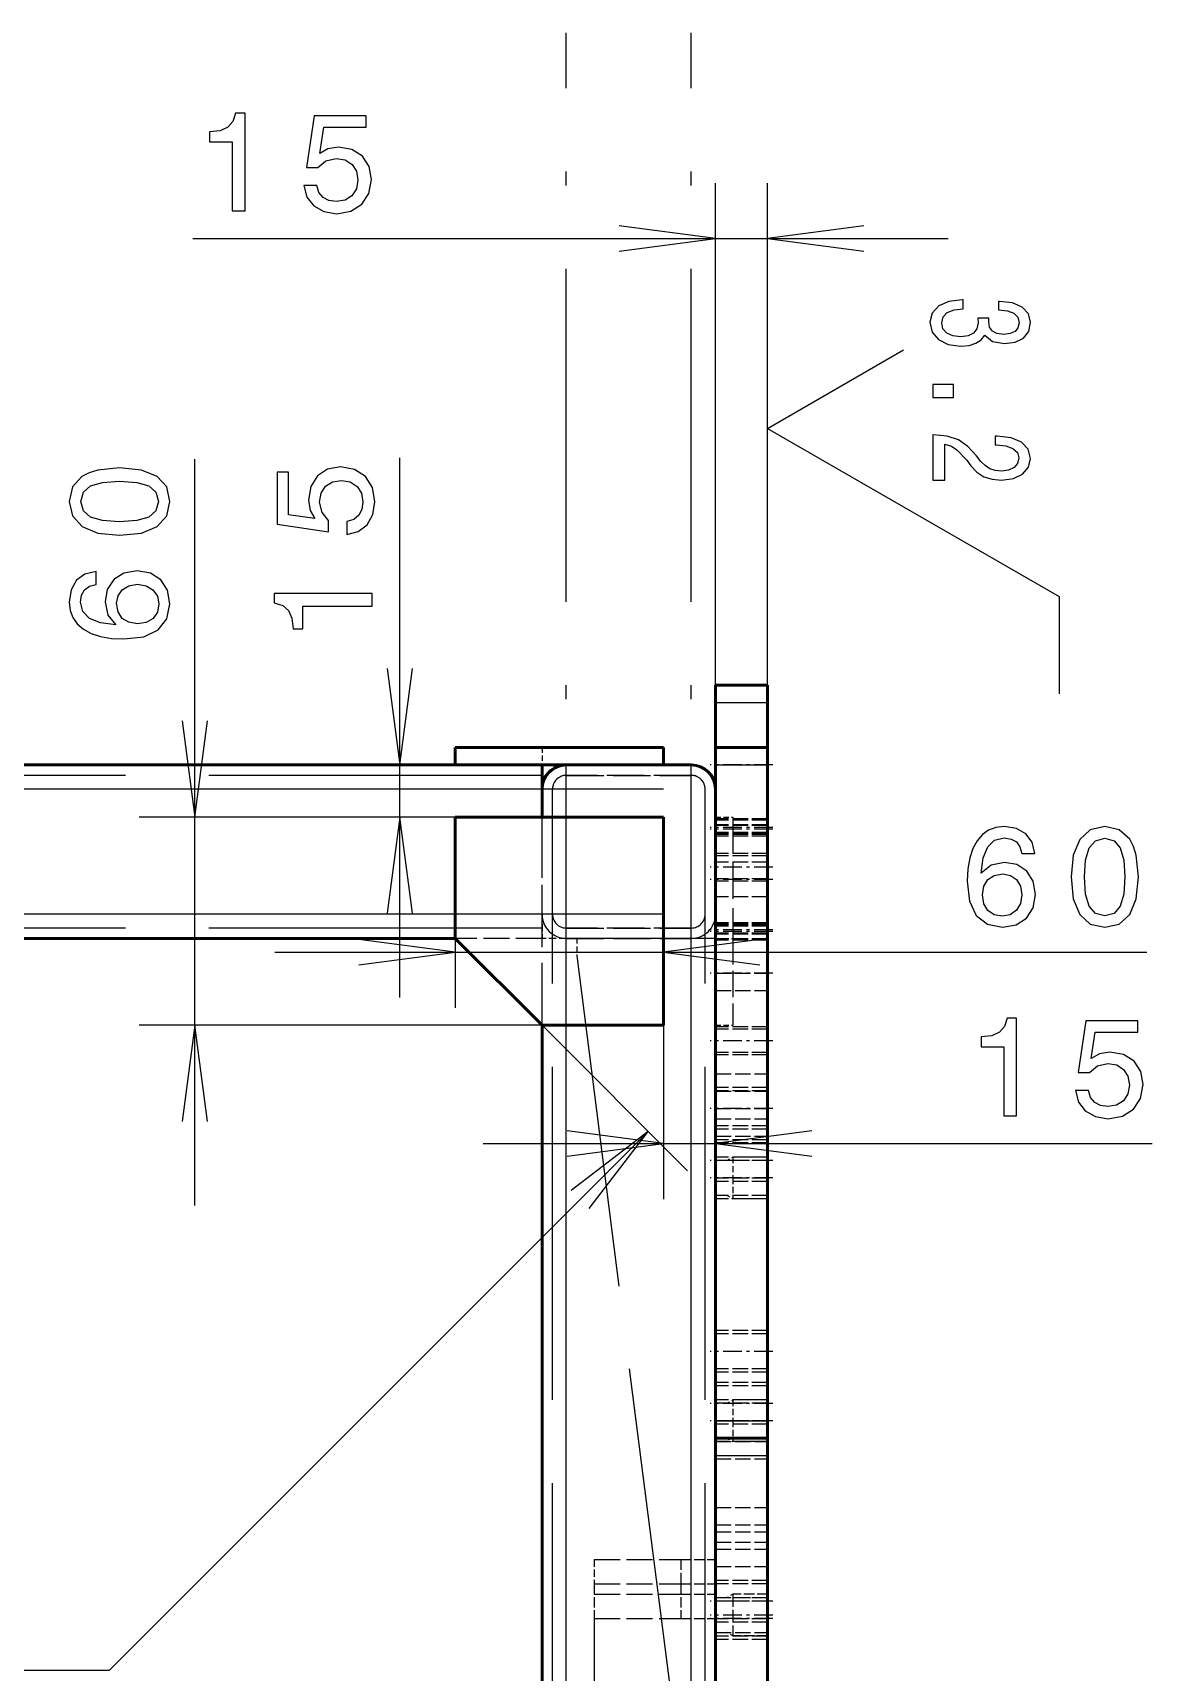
# Model space of a CAD drawing. Extents: x 0 to 1189, y 0 to 841.
# Drawn here: x 1026.9 to 1067.2, y 670.5 to 729.6 of the extents above; entities that cross this region are included whole.
import ezdxf

# ---------------------------------------------------------------- set-up
doc = ezdxf.new("R2010")
doc.units = 0
doc.linetypes.add('DASHDOT', pattern=[18.5, 12, -3, 0.5, -3])
doc.linetypes.add('DASHED', pattern=[15, 12, -3])

msp = doc.modelspace()

# ---------------------------------------------------------------- linework, layer by layer
at = {"color": 7, "linetype": 'DASHDOT', "lineweight": 25}
for p, q in [((1046.096, 413.094), (1046.096, 729.594)), ((1050.596, 413.094), (1050.596, 729.594)), ((1049.596, 702.344), (997.096, 702.344)), ((1049.596, 697.844), (997.096, 697.844))]:
    msp.add_line(p, q, dxfattribs=at)
at = {"color": 7, "lineweight": 25}
for p, q in [((1051.471, 436.969), (1051.471, 724.179)), ((1053.346, 436.969), (1053.346, 724.179)), ((1032.637, 722.179), (1059.846, 722.179)), ((1053.346, 715.344), (1058.246, 718.173)), ((1053.346, 715.344), (1063.846, 709.282)), ((1032.714, 687.344), (1032.714, 714.231)), ((1040.102, 694.844), (1040.102, 714.285)), ((1063.846, 709.282), (1063.846, 705.782)), ((1051.471, 705.469), (1053.346, 705.469)), ((1046.096, 701.344), (1046.096, 703.219)), ((1050.596, 439.469), (1050.596, 703.219)), ((1051.471, 703.219), (1053.346, 703.219)), ((1045.221, 702.344), (1001.471, 702.344)), ((1042.096, 701.344), (1030.714, 701.344)), ((1042.096, 701.344), (1038.102, 701.344)), ((1042.096, 697.844), (1004.596, 697.844)), ((1042.096, 696.969), (1042.096, 694.474)), ((1035.596, 696.474), (1067.013, 696.474)), ((1045.221, 693.844), (1030.714, 693.844)), ((1045.221, 693.844), (1050.465, 688.601)), ((1046.096, 577.594), (1046.096, 693.844)), ((1049.596, 693.844), (1049.596, 687.577)), ((1051.471, 689.094), (1051.471, 691.577)), ((1049.05, 690.015), (1029.631, 670.596)), ((1043.096, 689.577), (1067.202, 689.577)), ((1051.471, 679.594), (1053.346, 679.594)), ((1051.471, 678.344), (1053.346, 678.344)), ((1047.096, 672.469), (1047.096, 405.963)), ((1029.631, 670.596), (1013.073, 670.596))]:
    msp.add_line(p, q, dxfattribs=at)
at = {"color": 7, "lineweight": 50}
for p, q in [((1051.471, 706.094), (1051.471, 705.469)), ((1051.471, 706.094), (1053.346, 706.094)), ((1053.346, 706.094), (1053.346, 705.469)), ((1051.471, 703.844), (1051.471, 705.469)), ((1053.346, 703.844), (1053.346, 705.469)), ((1042.096, 703.844), (1042.096, 703.219)), ((1049.596, 703.844), (1042.096, 703.844)), ((1049.596, 703.844), (1049.596, 703.219)), ((1051.471, 703.844), (1051.471, 703.219)), ((1051.471, 703.844), (1053.346, 703.844)), ((1053.346, 703.844), (1053.346, 703.219)), ((1045.221, 703.219), (1001.471, 703.219)), ((1049.596, 703.219), (1042.096, 703.219)), ((1045.221, 703.219), (1045.221, 702.344)), ((1046.096, 703.219), (1050.596, 703.219)), ((1046.096, 703.219), (1050.596, 703.219)), ((1050.596, 703.219), (1049.596, 703.219)), ((1051.471, 703.219), (1051.471, 679.594)), ((1053.346, 703.219), (1053.346, 679.594)), ((1045.221, 701.344), (1045.221, 702.344)), ((1045.221, 701.344), (1045.221, 702.344)), ((1045.221, 701.344), (1045.221, 702.344)), ((1042.096, 701.344), (1049.596, 701.344)), ((1042.096, 696.969), (1042.096, 701.344)), ((1049.596, 701.344), (1049.596, 693.844)), ((1042.096, 696.969), (1004.596, 696.969)), ((1045.221, 693.844), (1042.096, 696.969)), ((1045.221, 577.594), (1045.221, 693.844)), ((1049.596, 693.844), (1045.221, 693.844)), ((1051.471, 679.594), (1051.471, 678.969)), ((1053.346, 679.594), (1053.346, 678.969)), ((1051.471, 562.844), (1051.471, 678.969)), ((1051.471, 678.969), (1051.471, 678.344)), ((1051.471, 678.969), (1053.346, 678.969)), ((1053.346, 678.969), (1053.346, 678.344)), ((1051.471, 678.344), (1051.471, 659.469)), ((1053.346, 678.344), (1053.346, 659.469))]:
    msp.add_line(p, q, dxfattribs=at)
at = {"color": 7, "linetype": 'DASHED', "lineweight": 25, "ltscale": 0.046875}
for p, q in [((1051.471, 705.469), (1053.346, 705.469)), ((1051.471, 703.219), (1053.346, 703.219)), ((1051.471, 703.219), (1053.346, 703.219)), ((1051.471, 703.219), (1053.346, 703.219)), ((1053.346, 701.282), (1051.471, 701.282)), ((1053.346, 701.282), (1051.471, 701.282)), ((1053.346, 701.282), (1051.471, 701.282)), ((1053.346, 701.282), (1051.471, 701.282)), ((1053.346, 701.282), (1051.471, 701.282)), ((1053.346, 701.228), (1051.471, 701.228)), ((1053.346, 701.228), (1051.471, 701.228)), ((1053.346, 701.063), (1051.471, 701.063)), ((1053.346, 701.063), (1051.471, 701.063)), ((1053.346, 701.063), (1051.471, 701.063)), ((1053.346, 701.063), (1051.471, 701.063)), ((1053.346, 701.063), (1051.471, 701.063)), ((1053.346, 701.063), (1051.471, 701.063)), ((1053.346, 701.063), (1051.471, 701.063)), ((1053.346, 701.063), (1051.471, 701.063)), ((1053.346, 701.063), (1051.471, 701.063)), ((1053.346, 701.063), (1051.471, 701.063)), ((1053.346, 701.033), (1051.471, 701.033)), ((1053.346, 701.033), (1051.471, 701.033)), ((1053.346, 701.033), (1051.471, 701.033)), ((1053.346, 701.033), (1051.471, 701.033)), ((1053.346, 700.781), (1051.471, 700.781)), ((1053.346, 700.781), (1051.471, 700.781)), ((1053.346, 700.781), (1051.471, 700.781)), ((1053.346, 700.781), (1051.471, 700.781)), ((1053.346, 700.751), (1051.471, 700.751)), ((1053.346, 700.751), (1051.471, 700.751)), ((1053.346, 700.751), (1051.471, 700.751)), ((1053.346, 700.751), (1051.471, 700.751)), ((1053.346, 700.751), (1051.471, 700.751)), ((1053.346, 700.751), (1051.471, 700.751)), ((1053.346, 700.751), (1051.471, 700.751)), ((1053.346, 700.751), (1051.471, 700.751)), ((1053.346, 700.751), (1051.471, 700.751)), ((1053.346, 700.751), (1051.471, 700.751)), ((1053.346, 700.711), (1051.471, 700.711)), ((1053.346, 700.711), (1051.471, 700.711)), ((1053.346, 700.657), (1051.471, 700.657)), ((1053.346, 700.657), (1051.471, 700.657)), ((1053.346, 700.657), (1051.471, 700.657)), ((1053.346, 700.657), (1051.471, 700.657)), ((1053.346, 700.657), (1051.471, 700.657)), ((1053.346, 700.032), (1051.471, 700.032)), ((1053.346, 700.032), (1051.471, 700.032)), ((1053.346, 700.032), (1051.471, 700.032)), ((1053.346, 700.032), (1051.471, 700.032)), ((1053.346, 699.947), (1051.471, 699.947)), ((1053.346, 699.947), (1051.471, 699.947)), ((1053.346, 699.719), (1051.471, 699.719)), ((1053.346, 699.719), (1051.471, 699.719)), ((1053.346, 699.116), (1051.471, 699.116)), ((1053.346, 699.116), (1051.471, 699.116)), ((1053.346, 699.032), (1051.471, 699.032)), ((1053.346, 699.032), (1051.471, 699.032)), ((1053.346, 699.032), (1051.471, 699.032)), ((1053.346, 699.032), (1051.471, 699.032)), ((1053.346, 698.469), (1051.471, 698.469)), ((1053.346, 698.469), (1051.471, 698.469)), ((1053.346, 697.532), (1051.471, 697.532)), ((1053.346, 697.532), (1051.471, 697.532)), ((1053.346, 697.532), (1051.471, 697.532)), ((1053.346, 697.532), (1051.471, 697.532)), ((1053.346, 697.532), (1051.471, 697.532)), ((1053.346, 697.478), (1051.471, 697.478)), ((1053.346, 697.478), (1051.471, 697.478)), ((1053.346, 697.438), (1051.471, 697.438)), ((1053.346, 697.438), (1051.471, 697.438)), ((1053.346, 697.438), (1051.471, 697.438)), ((1053.346, 697.438), (1051.471, 697.438)), ((1053.346, 697.438), (1051.471, 697.438)), ((1053.346, 697.438), (1051.471, 697.438)), ((1053.346, 697.438), (1051.471, 697.438)), ((1053.346, 697.438), (1051.471, 697.438)), ((1053.346, 697.438), (1051.471, 697.438)), ((1053.346, 697.438), (1051.471, 697.438)), ((1053.346, 697.408), (1051.471, 697.408)), ((1053.346, 697.408), (1051.471, 697.408)), ((1053.346, 697.408), (1051.471, 697.408)), ((1053.346, 697.408), (1051.471, 697.408)), ((1053.346, 697.156), (1051.471, 697.156)), ((1053.346, 697.156), (1051.471, 697.156)), ((1053.346, 697.156), (1051.471, 697.156)), ((1053.346, 697.156), (1051.471, 697.156)), ((1053.346, 697.126), (1051.471, 697.126)), ((1053.346, 697.126), (1051.471, 697.126)), ((1053.346, 697.126), (1051.471, 697.126)), ((1053.346, 697.126), (1051.471, 697.126)), ((1053.346, 697.126), (1051.471, 697.126)), ((1053.346, 697.126), (1051.471, 697.126)), ((1053.346, 697.126), (1051.471, 697.126)), ((1053.346, 697.126), (1051.471, 697.126)), ((1053.346, 697.126), (1051.471, 697.126)), ((1053.346, 697.126), (1051.471, 697.126)), ((1053.346, 696.961), (1051.471, 696.961)), ((1053.346, 696.961), (1051.471, 696.961)), ((1053.346, 696.907), (1051.471, 696.907)), ((1053.346, 696.907), (1051.471, 696.907)), ((1053.346, 696.907), (1051.471, 696.907)), ((1053.346, 696.907), (1051.471, 696.907)), ((1053.346, 696.907), (1051.471, 696.907)), ((1051.471, 695.719), (1053.346, 695.719)), ((1051.471, 695.719), (1053.346, 695.719)), ((1051.471, 695.094), (1053.346, 695.094)), ((1053.346, 693.782), (1051.471, 693.782)), ((1053.346, 693.782), (1051.471, 693.782)), ((1053.346, 693.782), (1051.471, 693.782)), ((1053.346, 693.782), (1051.471, 693.782)), ((1053.346, 693.697), (1051.471, 693.697)), ((1053.346, 693.697), (1051.471, 693.697)), ((1053.346, 692.866), (1051.471, 692.866)), ((1053.346, 692.866), (1051.471, 692.866)), ((1053.346, 692.782), (1051.471, 692.782)), ((1053.346, 692.782), (1051.471, 692.782)), ((1053.346, 692.782), (1051.471, 692.782)), ((1053.346, 692.782), (1051.471, 692.782)), ((1051.471, 692.094), (1053.346, 692.094)), ((1053.346, 691.594), (1051.471, 691.594)), ((1053.346, 691.594), (1051.471, 691.594)), ((1053.346, 691.594), (1051.471, 691.594)), ((1053.346, 691.476), (1051.471, 691.476)), ((1053.346, 691.476), (1051.471, 691.476)), ((1051.471, 691.469), (1053.346, 691.469)), ((1051.471, 691.469), (1053.346, 691.469)), ((1051.471, 691.469), (1053.346, 691.469)), ((1051.471, 690.844), (1053.346, 690.844)), ((1051.471, 690.844), (1053.346, 690.844)), ((1051.471, 690.469), (1053.346, 690.469)), ((1051.471, 690.469), (1053.346, 690.469)), ((1053.346, 690.213), (1051.471, 690.213)), ((1053.346, 690.213), (1051.471, 690.213)), ((1053.346, 690.094), (1051.471, 690.094)), ((1053.346, 690.094), (1051.471, 690.094)), ((1053.346, 690.094), (1051.471, 690.094)), ((1051.471, 689.844), (1053.346, 689.844)), ((1053.346, 689.719), (1051.471, 689.719)), ((1053.346, 689.719), (1051.471, 689.719)), ((1053.346, 689.719), (1051.471, 689.719)), ((1053.346, 689.601), (1051.471, 689.601)), ((1053.346, 689.601), (1051.471, 689.601)), ((1053.346, 689.094), (1051.471, 689.094)), ((1053.346, 688.976), (1051.471, 688.976)), ((1053.346, 688.976), (1051.471, 688.976)), ((1053.346, 688.338), (1051.471, 688.338)), ((1053.346, 688.338), (1051.471, 688.338)), ((1053.346, 688.219), (1051.471, 688.219)), ((1053.346, 688.219), (1051.471, 688.219)), ((1053.346, 688.219), (1051.471, 688.219)), ((1053.346, 687.713), (1051.471, 687.713)), ((1053.346, 687.713), (1051.471, 687.713)), ((1053.346, 687.594), (1051.471, 687.594)), ((1053.346, 682.844), (1051.471, 682.844)), ((1053.346, 682.844), (1051.471, 682.844)), ((1053.346, 682.844), (1051.471, 682.844)), ((1053.346, 682.726), (1051.471, 682.726)), ((1053.346, 682.726), (1051.471, 682.726)), ((1053.346, 681.463), (1051.471, 681.463)), ((1053.346, 681.463), (1051.471, 681.463)), ((1053.346, 681.344), (1051.471, 681.344)), ((1053.346, 681.344), (1051.471, 681.344)), ((1053.346, 681.344), (1051.471, 681.344)), ((1053.346, 680.969), (1051.471, 680.969)), ((1053.346, 680.969), (1051.471, 680.969)), ((1053.346, 680.969), (1051.471, 680.969)), ((1053.346, 680.851), (1051.471, 680.851)), ((1053.346, 680.851), (1051.471, 680.851)), ((1053.346, 680.344), (1051.471, 680.344)), ((1053.346, 680.226), (1051.471, 680.226)), ((1053.346, 680.226), (1051.471, 680.226)), ((1053.346, 679.588), (1051.471, 679.588)), ((1053.346, 679.588), (1051.471, 679.588)), ((1053.346, 679.469), (1051.471, 679.469)), ((1053.346, 679.469), (1051.471, 679.469)), ((1053.346, 679.469), (1051.471, 679.469)), ((1053.346, 678.963), (1051.471, 678.963)), ((1053.346, 678.963), (1051.471, 678.963)), ((1051.471, 678.844), (1053.346, 678.844)), ((1053.346, 678.844), (1051.471, 678.844)), ((1051.471, 678.219), (1053.346, 678.219)), ((1051.471, 678.219), (1053.346, 678.219)), ((1051.471, 676.469), (1053.346, 676.469)), ((1051.471, 675.844), (1053.346, 675.844)), ((1051.471, 675.594), (1053.346, 675.594)), ((1051.471, 675.219), (1053.346, 675.219)), ((1051.471, 674.969), (1053.346, 674.969)), ((1051.471, 674.344), (1053.346, 674.344)), ((1053.346, 673.844), (1051.471, 673.844)), ((1053.346, 673.844), (1051.471, 673.844)), ((1053.346, 673.844), (1051.471, 673.844)), ((1053.346, 673.844), (1051.471, 673.844)), ((1053.346, 673.726), (1051.471, 673.726)), ((1053.346, 673.726), (1051.471, 673.726)), ((1053.346, 673.726), (1051.471, 673.726)), ((1053.346, 673.726), (1051.471, 673.726)), ((1051.471, 673.226), (1053.346, 673.226)), ((1051.471, 673.226), (1053.346, 673.226)), ((1053.346, 673.219), (1051.471, 673.219)), ((1053.346, 673.219), (1051.471, 673.219)), ((1053.346, 673.101), (1051.471, 673.101)), ((1053.346, 673.101), (1051.471, 673.101)), ((1053.346, 672.463), (1051.471, 672.463)), ((1053.346, 672.463), (1051.471, 672.463)), ((1053.346, 672.463), (1051.471, 672.463)), ((1053.346, 672.463), (1051.471, 672.463)), ((1053.346, 672.344), (1051.471, 672.344)), ((1053.346, 672.344), (1051.471, 672.344)), ((1053.346, 672.344), (1051.471, 672.344)), ((1053.346, 672.344), (1051.471, 672.344)), ((1051.471, 671.963), (1053.346, 671.963)), ((1051.471, 671.963), (1053.346, 671.963)), ((1053.346, 671.838), (1051.471, 671.838)), ((1053.346, 671.838), (1051.471, 671.838)), ((1053.346, 671.719), (1051.471, 671.719)), ((1053.346, 671.719), (1051.471, 671.719))]:
    msp.add_line(p, q, dxfattribs=at)
at = {"color": 7, "linetype": 'DASHED', "lineweight": 25, "ltscale": 0.015625}
for p, q in [((1045.221, 703.844), (1045.221, 703.219)), ((1045.221, 703.844), (1045.221, 703.219)), ((1045.221, 703.844), (1045.221, 703.219)), ((1045.221, 703.844), (1045.221, 703.219)), ((1051.471, 701.344), (1052.096, 701.344)), ((1046.471, 696.969), (1046.471, 696.344)), ((1051.471, 696.969), (1052.096, 696.969)), ((1051.471, 696.969), (1052.096, 696.969)), ((1051.471, 696.969), (1052.096, 696.969)), ((1051.471, 693.844), (1052.096, 693.844))]:
    msp.add_line(p, q, dxfattribs=at)
at = {"color": 7, "linetype": 'DASHED', "lineweight": 25}
for p, q in [((1045.221, 702.844), (1001.471, 702.844)), ((1046.096, 439.469), (1046.096, 703.219)), ((1046.096, 439.844), (1046.096, 702.844)), ((1046.096, 439.844), (1046.096, 702.844)), ((1050.596, 439.469), (1050.596, 703.219)), ((1050.596, 439.844), (1050.596, 702.844)), ((1050.596, 439.844), (1050.596, 702.844)), ((1045.221, 702.344), (1001.471, 702.344)), ((1045.221, 702.344), (1001.471, 702.344)), ((1045.221, 702.344), (1001.471, 702.344)), ((1045.596, 440.344), (1045.596, 702.344)), ((1051.096, 440.344), (1051.096, 702.344)), ((1051.471, 678.969), (1051.471, 702.344)), ((1045.221, 697.844), (1001.471, 697.844)), ((1045.221, 697.844), (1001.471, 697.844)), ((1045.221, 697.844), (1001.471, 697.844)), ((1045.221, 697.344), (1001.471, 697.344)), ((1046.096, 445.344), (1046.096, 697.344)), ((1046.096, 445.344), (1046.096, 697.344)), ((1046.096, 445.719), (1046.096, 696.969)), ((1046.096, 445.719), (1046.096, 696.969)), ((1046.096, 574.469), (1046.096, 696.969)), ((1046.096, 574.469), (1046.096, 696.969)), ((1046.096, 574.469), (1046.096, 696.969)), ((1046.096, 574.469), (1046.096, 696.969)), ((1050.596, 445.344), (1050.596, 697.344)), ((1050.596, 445.344), (1050.596, 697.344)), ((1050.596, 445.719), (1050.596, 696.969)), ((1050.596, 445.719), (1050.596, 696.969)), ((1050.596, 574.469), (1050.596, 696.969)), ((1050.596, 574.469), (1050.596, 696.969)), ((1050.596, 574.469), (1050.596, 696.969)), ((1050.596, 574.469), (1050.596, 696.969)), ((1046.471, 696.344), (1050.846, 661.969))]:
    msp.add_line(p, q, dxfattribs=at)
at = {"color": 7, "linetype": 'DASHED', "lineweight": 25, "ltscale": 0.000335707}
msp.add_line((1046.096, 703.219), (1046.083, 703.219), dxfattribs=at)
at = {"color": 7, "linetype": 'DASHED', "lineweight": 25, "ltscale": 0.087491}
msp.add_line((1049.596, 703.219), (1046.096, 703.219), dxfattribs=at)
at = {"color": 7, "linetype": 'DASHED', "lineweight": 25, "ltscale": 0.1125}
for p, q in [((1046.096, 702.844), (1050.596, 702.844)), ((1046.096, 702.844), (1050.596, 702.844)), ((1050.596, 702.844), (1046.096, 702.844)), ((1045.596, 697.844), (1045.596, 702.344)), ((1051.096, 697.844), (1051.096, 702.344)), ((1051.471, 697.844), (1051.471, 702.344)), ((1050.596, 697.344), (1046.096, 697.344)), ((1050.596, 697.344), (1046.096, 697.344)), ((1046.096, 697.344), (1050.596, 697.344)), ((1050.596, 696.969), (1046.096, 696.969)), ((1046.096, 696.969), (1050.596, 696.969)), ((1050.596, 696.969), (1046.096, 696.969))]:
    msp.add_line(p, q, dxfattribs=at)
at = {"color": 7, "linetype": 'DASHDOT', "lineweight": 25, "ltscale": 0.056253}
for p, q in [((1053.534, 703.219), (1051.283, 703.219)), ((1053.534, 700.969), (1051.283, 700.969)), ((1053.534, 700.907), (1051.283, 700.907)), ((1053.534, 699.532), (1051.283, 699.532)), ((1053.534, 699.094), (1051.283, 699.094)), ((1053.534, 697.282), (1051.283, 697.282)), ((1053.534, 697.219), (1051.283, 697.219)), ((1053.534, 695.719), (1051.283, 695.719)), ((1053.534, 693.282), (1051.283, 693.282)), ((1053.534, 690.844), (1051.283, 690.844)), ((1053.534, 688.969), (1051.283, 688.969)), ((1053.534, 688.344), (1051.283, 688.344)), ((1053.534, 682.094), (1051.283, 682.094)), ((1053.534, 680.219), (1051.283, 680.219)), ((1053.534, 679.594), (1051.283, 679.594)), ((1053.534, 673.094), (1051.283, 673.094)), ((1053.534, 672.594), (1051.283, 672.594)), ((1053.534, 672.469), (1051.283, 672.469))]:
    msp.add_line(p, q, dxfattribs=at)
at = {"color": 7, "linetype": 'DASHED', "lineweight": 25, "ltscale": 0.000326552}
msp.add_line((1051.471, 702.344), (1051.471, 702.357), dxfattribs=at)
at = {"color": 7, "linetype": 'DASHED', "lineweight": 25, "ltscale": 3.20435e-05}
msp.add_line((1051.471, 702.346), (1051.471, 702.344), dxfattribs=at)
at = {"color": 7, "linetype": 'DASHED', "lineweight": 25, "ltscale": 4.57764e-05}
msp.add_line((1051.471, 702.346), (1051.471, 702.344), dxfattribs=at)
at = {"color": 7, "linetype": 'DASHED', "lineweight": 25, "ltscale": 0.0875}
msp.add_line((1045.221, 697.844), (1045.221, 701.344), dxfattribs=at)
msp.add_line((1045.221, 697.844), (1045.221, 701.344), dxfattribs=at)
at = {"color": 7, "linetype": 'DASHED', "lineweight": 25, "ltscale": 0.1875}
for p, q in [((1045.221, 693.844), (1045.221, 701.344)), ((1046.096, 693.844), (1046.096, 701.344))]:
    msp.add_line(p, q, dxfattribs=at)
at = {"color": 7, "linetype": 'DASHED', "lineweight": 25, "ltscale": 0.109375}
msp.add_line((1052.096, 701.344), (1052.096, 696.969), dxfattribs=at)
at = {"color": 7, "linetype": 'DASHED', "lineweight": 25, "ltscale": 0.078125}
for p, q in [((1045.221, 697.844), (1042.096, 697.844)), ((1045.221, 696.969), (1042.096, 696.969)), ((1052.096, 696.969), (1052.096, 693.844)), ((1047.096, 674.594), (1050.221, 674.594)), ((1047.096, 673.719), (1050.221, 673.719)), ((1047.096, 673.344), (1050.221, 673.344)), ((1047.096, 672.469), (1050.221, 672.469))]:
    msp.add_line(p, q, dxfattribs=at)
at = {"color": 7, "linetype": 'DASHED', "lineweight": 25, "ltscale": 0.021875}
for p in [(1045.221, 697.844), (1046.096, 696.969)]:
    msp.add_line(p, (1045.221, 696.969), dxfattribs=at)
at = {"color": 7, "linetype": 'DASHED', "lineweight": 25, "ltscale": 0.009375}
msp.add_line((1046.096, 696.969), (1046.471, 696.969), dxfattribs=at)
at = {"color": 7, "linetype": 'DASHED', "lineweight": 25, "ltscale": 0.125}
msp.add_line((1051.471, 696.969), (1046.471, 696.969), dxfattribs=at)
at = {"color": 7, "linetype": 'DASHED', "lineweight": 25, "ltscale": 0.00592}
for p, q in [((1051.891, 688.976), (1052.096, 689.094)), ((1051.891, 688.976), (1052.096, 689.094)), ((1051.891, 687.713), (1052.096, 687.594)), ((1051.891, 687.713), (1052.096, 687.594)), ((1051.891, 680.226), (1052.096, 680.344)), ((1051.891, 680.226), (1052.096, 680.344)), ((1051.891, 678.963), (1052.096, 678.844)), ((1051.891, 678.963), (1052.096, 678.844)), ((1052.096, 673.344), (1051.891, 673.226)), ((1052.096, 673.344), (1051.891, 673.226)), ((1052.096, 671.844), (1051.891, 671.963)), ((1052.096, 671.844), (1051.891, 671.963))]:
    msp.add_line(p, q, dxfattribs=at)
at = {"color": 7, "linetype": 'DASHED', "lineweight": 25, "ltscale": 0.01875}
for p, q in [((1052.096, 689.094), (1052.096, 688.344)), ((1052.096, 689.094), (1052.096, 688.344)), ((1052.096, 689.094), (1052.096, 688.344)), ((1052.096, 688.344), (1052.096, 687.594)), ((1052.096, 688.344), (1052.096, 687.594)), ((1052.096, 688.344), (1052.096, 687.594)), ((1052.096, 680.344), (1052.096, 679.594)), ((1052.096, 680.344), (1052.096, 679.594)), ((1052.096, 680.344), (1052.096, 679.594)), ((1052.096, 679.594), (1052.096, 678.844)), ((1052.096, 679.594), (1052.096, 678.844)), ((1052.096, 679.594), (1052.096, 678.844))]:
    msp.add_line(p, q, dxfattribs=at)
at = {"color": 7, "linetype": 'DASHED', "lineweight": 25, "ltscale": 0.03125}
for p, q in [((1053.346, 689.094), (1052.096, 689.094)), ((1053.346, 689.094), (1052.096, 689.094)), ((1053.346, 687.594), (1052.096, 687.594)), ((1053.346, 687.594), (1052.096, 687.594)), ((1053.346, 680.344), (1052.096, 680.344)), ((1053.346, 680.344), (1052.096, 680.344)), ((1053.346, 678.844), (1052.096, 678.844)), ((1053.346, 678.844), (1052.096, 678.844)), ((1050.221, 674.594), (1050.221, 673.344)), ((1050.221, 674.594), (1051.471, 674.594)), ((1047.096, 673.719), (1047.096, 672.469)), ((1050.221, 673.719), (1050.221, 672.469)), ((1050.221, 673.719), (1051.471, 673.719)), ((1050.221, 673.344), (1051.471, 673.344)), ((1053.346, 673.344), (1052.096, 673.344)), ((1053.346, 673.344), (1052.096, 673.344)), ((1050.221, 672.469), (1051.471, 672.469)), ((1053.346, 671.844), (1052.096, 671.844)), ((1053.346, 671.844), (1052.096, 671.844))]:
    msp.add_line(p, q, dxfattribs=at)
at = {"color": 7, "linetype": 'DASHED', "lineweight": 25, "ltscale": 0.021878}
msp.add_line((1047.096, 674.594), (1047.096, 673.719), dxfattribs=at)
at = {"color": 7, "linetype": 'DASHED', "lineweight": 25, "ltscale": 0.0375}
msp.add_line((1052.096, 673.344), (1052.096, 671.844), dxfattribs=at)
msp.add_line((1052.096, 673.344), (1052.096, 671.844), dxfattribs=at)
msp.add_line((1052.096, 673.344), (1052.096, 671.844), dxfattribs=at)
msp.add_line((1052.096, 673.344), (1052.096, 671.844), dxfattribs=at)
msp.add_line((1052.096, 673.344), (1052.096, 671.844), dxfattribs=at)
at = {"color": 7, "lineweight": 25}
for points in [[(1034.064, 723.179), (1034.523, 723.179), (1034.523, 726.704), (1034.18, 726.704), (1034.089, 726.396), (1033.908, 726.19), (1033.63, 726.068), (1033.247, 726.028), (1033.247, 725.67), (1034.064, 725.67)], [(1036.64, 724.092), (1036.751, 723.678), (1036.998, 723.355), (1037.361, 723.154), (1037.825, 723.078), (1038.335, 723.169), (1038.733, 723.416), (1038.985, 723.809), (1039.081, 724.313), (1038.995, 724.782), (1038.753, 725.151), (1038.375, 725.388), (1037.886, 725.473), (1037.507, 725.413), (1037.215, 725.246), (1037.356, 726.19), (1038.889, 726.19), (1038.889, 726.603), (1037.018, 726.603), (1036.741, 724.747), (1037.144, 724.747), (1037.437, 724.984), (1037.81, 725.07), (1038.133, 725.014), (1038.38, 724.853), (1038.536, 724.606), (1038.592, 724.288), (1038.536, 723.97), (1038.375, 723.723), (1038.128, 723.567), (1037.81, 723.512), (1037.543, 723.547), (1037.336, 723.663), (1037.185, 723.844), (1037.109, 724.092)], [(1060.395, 719.97), (1060.36, 719.97), (1059.876, 719.915), (1059.513, 719.754), (1059.281, 719.5), (1059.195, 719.164), (1059.281, 718.807), (1059.503, 718.54), (1059.856, 718.368), (1060.31, 718.307), (1060.607, 718.334), (1060.849, 718.409), (1061.036, 718.533), (1061.172, 718.697), (1061.444, 718.475), (1061.878, 718.396), (1062.271, 718.447), (1062.569, 718.595), (1062.756, 718.835), (1062.821, 719.164), (1062.741, 719.473), (1062.519, 719.709), (1062.166, 719.863), (1061.697, 719.915), (1061.661, 719.915), (1061.661, 719.61), (1061.984, 719.582), (1062.216, 719.493), (1062.357, 719.349), (1062.408, 719.147), (1062.367, 718.968), (1062.261, 718.838), (1062.09, 718.759), (1061.858, 718.728), (1061.611, 718.759), (1061.444, 718.841), (1061.344, 718.986), (1061.313, 719.181), (1061.318, 719.315), (1060.92, 719.315), (1060.93, 719.147), (1060.885, 718.931), (1060.764, 718.769), (1060.567, 718.673), (1060.31, 718.639), (1060.017, 718.677), (1059.8, 718.776), (1059.664, 718.934), (1059.619, 719.143), (1059.669, 719.359), (1059.821, 719.517), (1060.063, 719.617), (1060.395, 719.654)], [(1059.296, 716.928), (1059.296, 716.454), (1060.047, 716.454), (1060.047, 716.928)], [(1059.296, 715.113), (1059.296, 713.478), (1059.73, 713.478), (1059.73, 714.77), (1059.967, 714.698), (1060.163, 714.575), (1060.521, 714.194), (1060.673, 713.992), (1060.89, 713.766), (1061.142, 713.604), (1061.439, 713.512), (1061.777, 713.478), (1062.201, 713.536), (1062.534, 713.697), (1062.746, 713.944), (1062.821, 714.263), (1062.735, 714.592), (1062.498, 714.842), (1062.12, 715.004), (1061.621, 715.058), (1061.55, 715.058), (1061.55, 714.746), (1061.591, 714.746), (1061.934, 714.716), (1062.186, 714.623), (1062.347, 714.475), (1062.403, 714.28), (1062.352, 714.081), (1062.226, 713.934), (1062.029, 713.838), (1061.782, 713.803), (1061.55, 713.827), (1061.354, 713.892), (1061.182, 714.002), (1061.031, 714.153), (1060.87, 714.355), (1060.557, 714.692), (1060.224, 714.928), (1059.821, 715.069), (1059.311, 715.113)], [(1030.004, 711.498), (1030.796, 711.573), (1031.361, 711.81), (1031.703, 712.189), (1031.814, 712.713), (1031.703, 713.233), (1031.361, 713.611), (1030.796, 713.843), (1030.004, 713.923), (1029.217, 713.843), (1028.905, 713.747), (1028.647, 713.611), (1028.304, 713.233), (1028.188, 712.713), (1028.304, 712.189), (1028.652, 711.81), (1029.217, 711.573)], [(1030.004, 711.982), (1029.394, 712.022), (1028.955, 712.148), (1028.698, 712.375), (1028.607, 712.713), (1028.698, 713.046), (1028.955, 713.273), (1029.394, 713.399), (1030.004, 713.439), (1030.619, 713.399), (1031.058, 713.273), (1031.315, 713.046), (1031.401, 712.713), (1031.315, 712.375), (1031.058, 712.148), (1030.619, 712.022)], [(1038.189, 711.517), (1038.602, 711.628), (1038.925, 711.875), (1039.127, 712.238), (1039.203, 712.702), (1039.112, 713.211), (1038.865, 713.61), (1038.471, 713.862), (1037.967, 713.958), (1037.498, 713.872), (1037.13, 713.63), (1036.893, 713.252), (1036.807, 712.762), (1036.867, 712.384), (1037.034, 712.092), (1036.091, 712.233), (1036.091, 713.766), (1035.677, 713.766), (1035.677, 711.895), (1037.533, 711.618), (1037.533, 712.021), (1037.296, 712.314), (1037.21, 712.687), (1037.266, 713.01), (1037.427, 713.257), (1037.674, 713.413), (1037.992, 713.468), (1038.31, 713.413), (1038.557, 713.252), (1038.713, 713.004), (1038.769, 712.687), (1038.734, 712.419), (1038.617, 712.213), (1038.436, 712.061), (1038.189, 711.986)], [(1029.157, 710.188), (1028.748, 710.092), (1028.446, 709.87), (1028.254, 709.527), (1028.188, 709.083), (1028.224, 708.785), (1028.319, 708.528), (1028.476, 708.301), (1028.698, 708.11), (1028.975, 707.958), (1029.313, 707.847), (1029.711, 707.777), (1030.16, 707.757), (1030.876, 707.837), (1031.396, 708.084), (1031.708, 708.483), (1031.814, 709.028), (1031.724, 709.517), (1031.487, 709.89), (1031.113, 710.132), (1030.639, 710.218), (1030.16, 710.132), (1029.792, 709.9), (1029.56, 709.542), (1029.479, 709.098), (1029.58, 708.619), (1029.868, 708.261), (1029.313, 708.337), (1028.915, 708.498), (1028.677, 708.745), (1028.597, 709.088), (1028.637, 709.34), (1028.743, 709.532), (1028.92, 709.658), (1029.157, 709.724)], [(1030.644, 709.729), (1030.962, 709.673), (1031.204, 709.532), (1031.366, 709.305), (1031.416, 709.022), (1031.366, 708.725), (1031.209, 708.498), (1030.967, 708.352), (1030.649, 708.306), (1030.337, 708.357), (1030.1, 708.498), (1029.948, 708.73), (1029.893, 709.043), (1029.948, 709.315), (1030.095, 709.532), (1030.332, 709.673)], [(1039.102, 708.941), (1039.102, 709.4), (1035.576, 709.4), (1035.576, 709.057), (1035.884, 708.966), (1036.091, 708.784), (1036.212, 708.507), (1036.252, 708.124), (1036.61, 708.124), (1036.61, 708.941)], [(1062.969, 700.031), (1062.873, 700.44), (1062.651, 700.742), (1062.308, 700.934), (1061.864, 700.999), (1061.567, 700.964), (1061.31, 700.868), (1061.083, 700.712), (1060.891, 700.49), (1060.74, 700.213), (1060.629, 699.875), (1060.558, 699.476), (1060.538, 699.027), (1060.619, 698.311), (1060.866, 697.792), (1061.264, 697.479), (1061.809, 697.373), (1062.298, 697.464), (1062.671, 697.701), (1062.913, 698.074), (1062.999, 698.548), (1062.913, 699.027), (1062.681, 699.396), (1062.323, 699.628), (1061.88, 699.708), (1061.4, 699.607), (1061.042, 699.32), (1061.118, 699.875), (1061.279, 700.273), (1061.526, 700.51), (1061.87, 700.591), (1062.122, 700.55), (1062.313, 700.445), (1062.439, 700.268), (1062.505, 700.031)], [(1064.279, 699.184), (1064.355, 698.392), (1064.592, 697.827), (1064.97, 697.484), (1065.495, 697.373), (1066.014, 697.484), (1066.392, 697.827), (1066.624, 698.392), (1066.705, 699.184), (1066.624, 699.971), (1066.528, 700.283), (1066.392, 700.54), (1066.014, 700.883), (1065.495, 700.999), (1064.97, 700.883), (1064.592, 700.535), (1064.355, 699.971)], [(1064.763, 699.184), (1064.804, 699.794), (1064.93, 700.233), (1065.157, 700.49), (1065.495, 700.581), (1065.827, 700.49), (1066.054, 700.233), (1066.18, 699.794), (1066.221, 699.184), (1066.18, 698.568), (1066.054, 698.13), (1065.827, 697.873), (1065.495, 697.787), (1065.157, 697.873), (1064.93, 698.13), (1064.804, 698.568)], [(1062.51, 698.543), (1062.454, 698.226), (1062.313, 697.984), (1062.086, 697.822), (1061.804, 697.772), (1061.506, 697.822), (1061.279, 697.978), (1061.133, 698.221), (1061.088, 698.538), (1061.138, 698.851), (1061.279, 699.088), (1061.511, 699.239), (1061.824, 699.295), (1062.096, 699.239), (1062.313, 699.093), (1062.454, 698.856)], [(1061.858, 690.577), (1062.317, 690.577), (1062.317, 694.103), (1061.974, 694.103), (1061.883, 693.795), (1061.701, 693.588), (1061.424, 693.467), (1061.041, 693.427), (1061.041, 693.069), (1061.858, 693.069)], [(1064.434, 691.49), (1064.545, 691.077), (1064.792, 690.754), (1065.155, 690.552), (1065.619, 690.477), (1066.128, 690.567), (1066.527, 690.814), (1066.779, 691.208), (1066.875, 691.712), (1066.789, 692.181), (1066.547, 692.549), (1066.168, 692.786), (1065.679, 692.872), (1065.301, 692.812), (1065.009, 692.645), (1065.15, 693.588), (1066.683, 693.588), (1066.683, 694.002), (1064.812, 694.002), (1064.535, 692.146), (1064.938, 692.146), (1065.23, 692.383), (1065.604, 692.469), (1065.926, 692.413), (1066.174, 692.252), (1066.33, 692.005), (1066.385, 691.687), (1066.33, 691.369), (1066.168, 691.122), (1065.921, 690.966), (1065.604, 690.91), (1065.336, 690.946), (1065.13, 691.062), (1064.978, 691.243), (1064.903, 691.49)]]:
    msp.add_lwpolyline(points, close=True, dxfattribs=at)
for points in [[(1048.001, 721.722), (1051.471, 722.179), (1048.001, 722.636)], [(1056.816, 722.636), (1053.346, 722.179), (1056.816, 721.722)], [(1039.645, 706.689), (1040.102, 703.219), (1040.558, 706.689)], [(1032.257, 704.814), (1032.714, 701.344), (1033.17, 704.814)], [(1040.558, 697.874), (1040.102, 701.344), (1039.645, 697.874)], [(1038.626, 696.017), (1042.096, 696.474), (1038.626, 696.931)], [(1053.066, 696.931), (1049.596, 696.474), (1053.066, 696.017)], [(1033.17, 690.374), (1032.714, 693.844), (1032.257, 690.374)], [(1046.126, 689.121), (1049.596, 689.577), (1046.126, 690.034)], [(1046.92, 687.238), (1049.05, 690.015), (1046.274, 687.884)], [(1054.941, 690.034), (1051.471, 689.577), (1054.941, 689.121)]]:
    msp.add_lwpolyline(points, dxfattribs=at)
at = {"color": 7, "lineweight": 50}
for centre, start, end in [((1046.096, 702.344), 90, 180.00001), ((1046.096, 702.344), 90, 179.99999), ((1046.096, 702.344), 90.87695, 137.08698), ((1050.596, 702.344), 0.08481, 90), ((1050.596, 702.344), 0.11876, 89.99998), ((1050.596, 702.344), 0.8577, 90)]:
    msp.add_arc(centre, 0.875, start, end, dxfattribs=at)
at = {"color": 7, "linetype": 'DASHED', "lineweight": 25}
for centre, radius, start, end in [((1046.096, 702.344), 0.875, 137.08687, 180.00002), ((1046.096, 702.344), 0.5, 90, 180.00001), ((1046.096, 702.344), 0.5, 89.99999, 180.00001), ((1046.096, 702.344), 0.5, 90.00006, 179.99992), ((1050.596, 702.344), 0.5, 360, 90), ((1050.596, 702.344), 0.5, 0.00007, 89.99994), ((1050.596, 702.344), 0.5, 0, 90.00001), ((1046.096, 697.844), 0.875, 180.00001, 270), ((1046.096, 697.844), 0.875, 180.00001, 270), ((1046.096, 697.844), 0.875, 180.00002, 269.99998), ((1046.096, 697.844), 0.5, 180.00001, 270), ((1046.096, 697.844), 0.5, 180.00008, 269.99994), ((1046.096, 697.844), 0.5, 180.00001, 270), ((1050.596, 697.844), 0.5, 270, 360), ((1050.596, 697.844), 0.875, 270, 360), ((1050.596, 697.844), 0.875, 270.00002, 359.99998), ((1050.596, 697.844), 0.5, 270, 359.99999), ((1050.596, 697.844), 0.875, 270, 359.99999), ((1050.596, 697.844), 0.5, 270.00006, 359.99993)]:
    msp.add_arc(centre, radius, start, end, dxfattribs=at)

doc.saveas('drawing.dxf')
